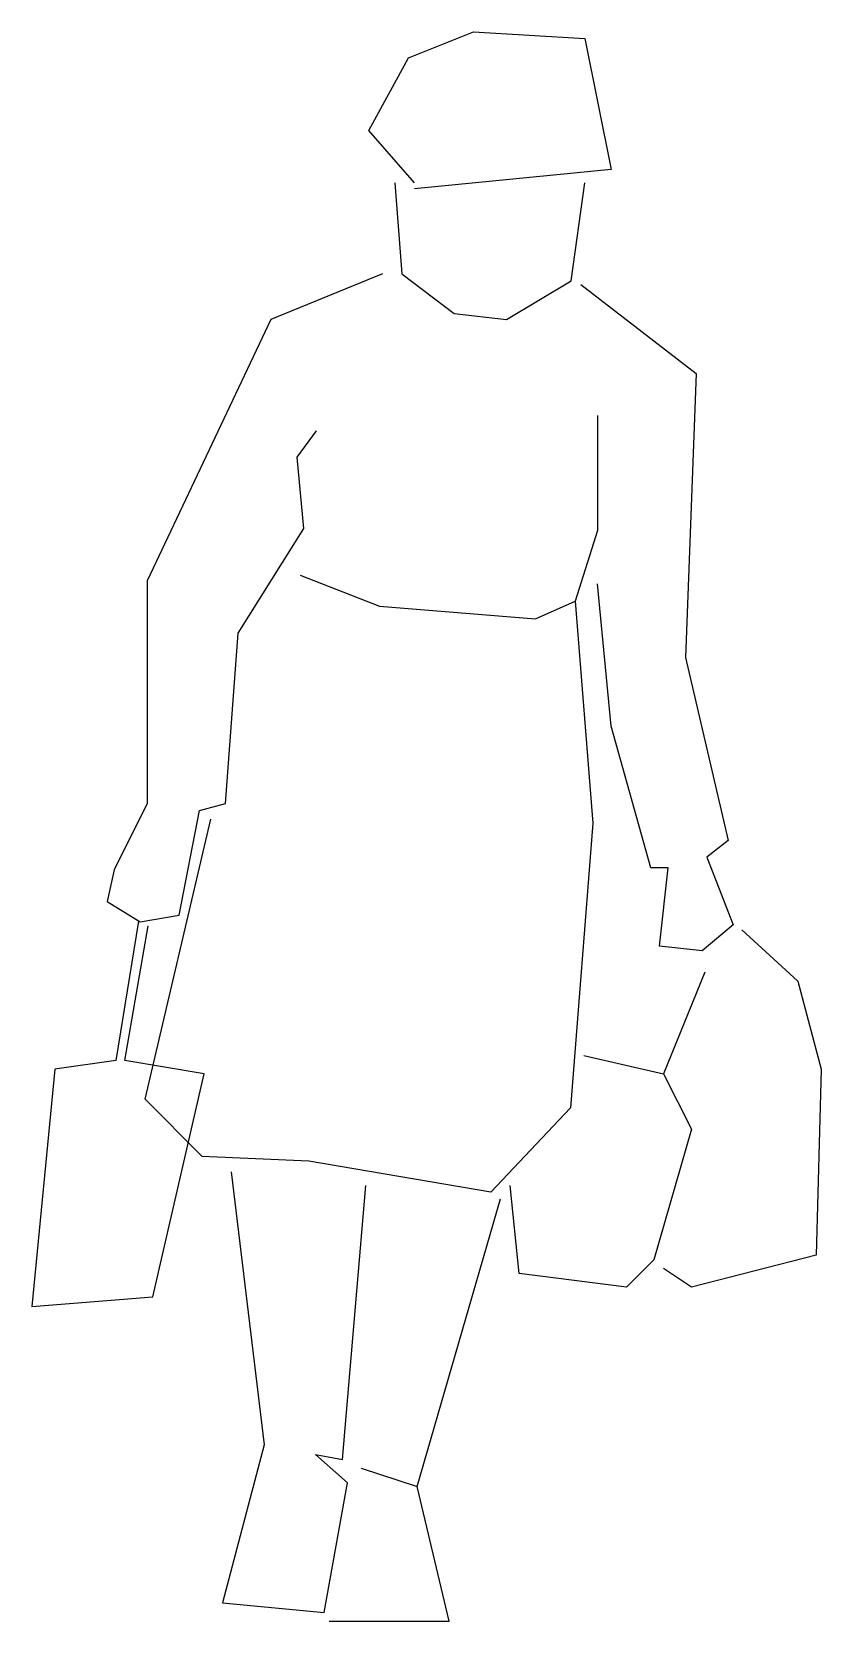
# Model space of a CAD drawing. Extents: x 5260 to 5969, y -5796 to -4368.
import ezdxf

# ---------------------------------------------------------------- set-up
doc = ezdxf.new("R2010")
doc.units = 0
doc.header["$LTSCALE"] = 1270
doc.header["$MEASUREMENT"] = 0
doc.layers.get('0').update_dxf_attribs({"linetype": 'CONTINUOUS'})

msp = doc.modelspace()

# ---------------------------------------------------------------- linework, layer by layer
at = {"linetype": 'CONTINUOUS'}
for p, q in [((5598.8, -4391.3), (5657.2, -4367.8)), ((5657.2, -4367.8), (5757.2, -4373.9)), ((5757.2, -4373.9), (5780.7, -4491.4)), ((5563.1, -4456.6), (5598.8, -4391.3)), ((5604, -4503.6), (5563.1, -4456.6)), ((5780.7, -4491.4), (5604, -4508.8)), ((5586.6, -4503.6), (5592.7, -4585.3)), ((5745, -4591.4), (5757.2, -4503.6)), ((5575.3, -4585.3), (5475.2, -4626.2)), ((5592.7, -4585.3), (5639.8, -4621)), ((5686.7, -4626.2), (5745, -4591.4)), ((5753.7, -4594.9), (5857.3, -4674.9)), ((5639.8, -4621), (5686.7, -4626.2)), ((5475.2, -4626.2), (5363.9, -4861.1)), ((5857.3, -4674.9), (5847.7, -4929.9)), ((5768.5, -4712.4), (5768.5, -4815.9)), ((5498.7, -4749.8), (5516.1, -4726.3)), ((5504.8, -4814.1), (5498.7, -4749.8)), ((5445.7, -4908.1), (5504.8, -4814.1)), ((5768.5, -4815.9), (5748.5, -4879.4)), ((5363.9, -4861.1), (5363.9, -5061.2)), ((5501.3, -4855.9), (5572.7, -4883.7)), ((5780.7, -4991.6), (5768.5, -4863.7)), ((5712.8, -4895.1), (5748.5, -4879.4)), ((5748.5, -4879.4), (5764.2, -5078.7)), ((5572.7, -4883.7), (5712.8, -4895.1)), ((5434.4, -5061.2), (5445.7, -4908.1)), ((5847.7, -4929.9), (5886, -5094.4)), ((5816.4, -5118.7), (5780.7, -4991.6)), ((5363.9, -5061.2), (5334.3, -5120.5)), ((5392.6, -5161.4), (5410.9, -5067.3)), ((5410.9, -5067.3), (5434.4, -5061.2)), ((5362.1, -5326.7), (5421.3, -5075.2)), ((5764.2, -5078.7), (5744.2, -5334.5)), ((5886, -5094.4), (5866.8, -5109.2)), ((5866.8, -5109.2), (5890.3, -5170.1)), ((5334.3, -5120.5), (5328.2, -5149.2)), ((5832, -5118.7), (5816.4, -5118.7)), ((5824.2, -5189.2), (5832, -5118.7)), ((5328.2, -5149.2), (5357.8, -5167.4)), ((5356.1, -5166.6), (5336, -5291.9)), ((5357.8, -5167.4), (5392.6, -5161.4)), ((5343.9, -5291.9), (5364.8, -5170.9)), ((5890.3, -5170.1), (5862.5, -5193.5)), ((5898.2, -5174.4), (5948.6, -5220.5)), ((5862.5, -5193.5), (5824.2, -5189.2)), ((5865.1, -5212.7), (5827.7, -5304)), ((5948.6, -5220.5), (5969.5, -5299.7)), ((5336, -5291.9), (5281.2, -5299.7)), ((5415.2, -5304), (5343.9, -5291.9)), ((5756.3, -5287.5), (5827.7, -5304)), ((5281.2, -5299.7), (5260.4, -5512.8)), ((5369.1, -5504.1), (5415.2, -5304)), ((5827.7, -5304), (5852.9, -5353.6)), ((5969.5, -5299.7), (5965.1, -5466.7)), ((5413.5, -5378), (5362.1, -5326.7)), ((5744.2, -5334.5), (5672.8, -5410.2)), ((5852.9, -5353.6), (5819, -5471.1)), ((5509.2, -5382.3), (5413.5, -5378)), ((5672.8, -5410.2), (5509.2, -5382.3)), ((5439.6, -5391.9), (5469.2, -5637.2)), ((5539.6, -5650.3), (5560.5, -5404.1)), ((5698.1, -5483.3), (5690.2, -5404.1)), ((5606.6, -5674.7), (5681.5, -5416.3)), ((5965.1, -5466.7), (5852.9, -5495.4)), ((5819, -5471.1), (5794.6, -5495.4)), ((5852.9, -5495.4), (5827.7, -5478.9)), ((5794.6, -5495.4), (5698.1, -5483.3)), ((5260.4, -5512.8), (5369.1, -5504.1)), ((5469.2, -5637.2), (5431.7, -5779.1)), ((5515.3, -5645.9), (5539.6, -5650.3)), ((5544, -5671.2), (5515.3, -5645.9)), ((5556.2, -5658.1), (5606.6, -5674.7)), ((5523.1, -5787.8), (5544, -5671.2)), ((5635.3, -5795.6), (5606.6, -5674.7)), ((5431.7, -5779.1), (5523.1, -5787.8)), ((5527.4, -5795.6), (5635.3, -5795.6))]:
    msp.add_line(p, q, dxfattribs=at)

doc.saveas('drawing.dxf')
